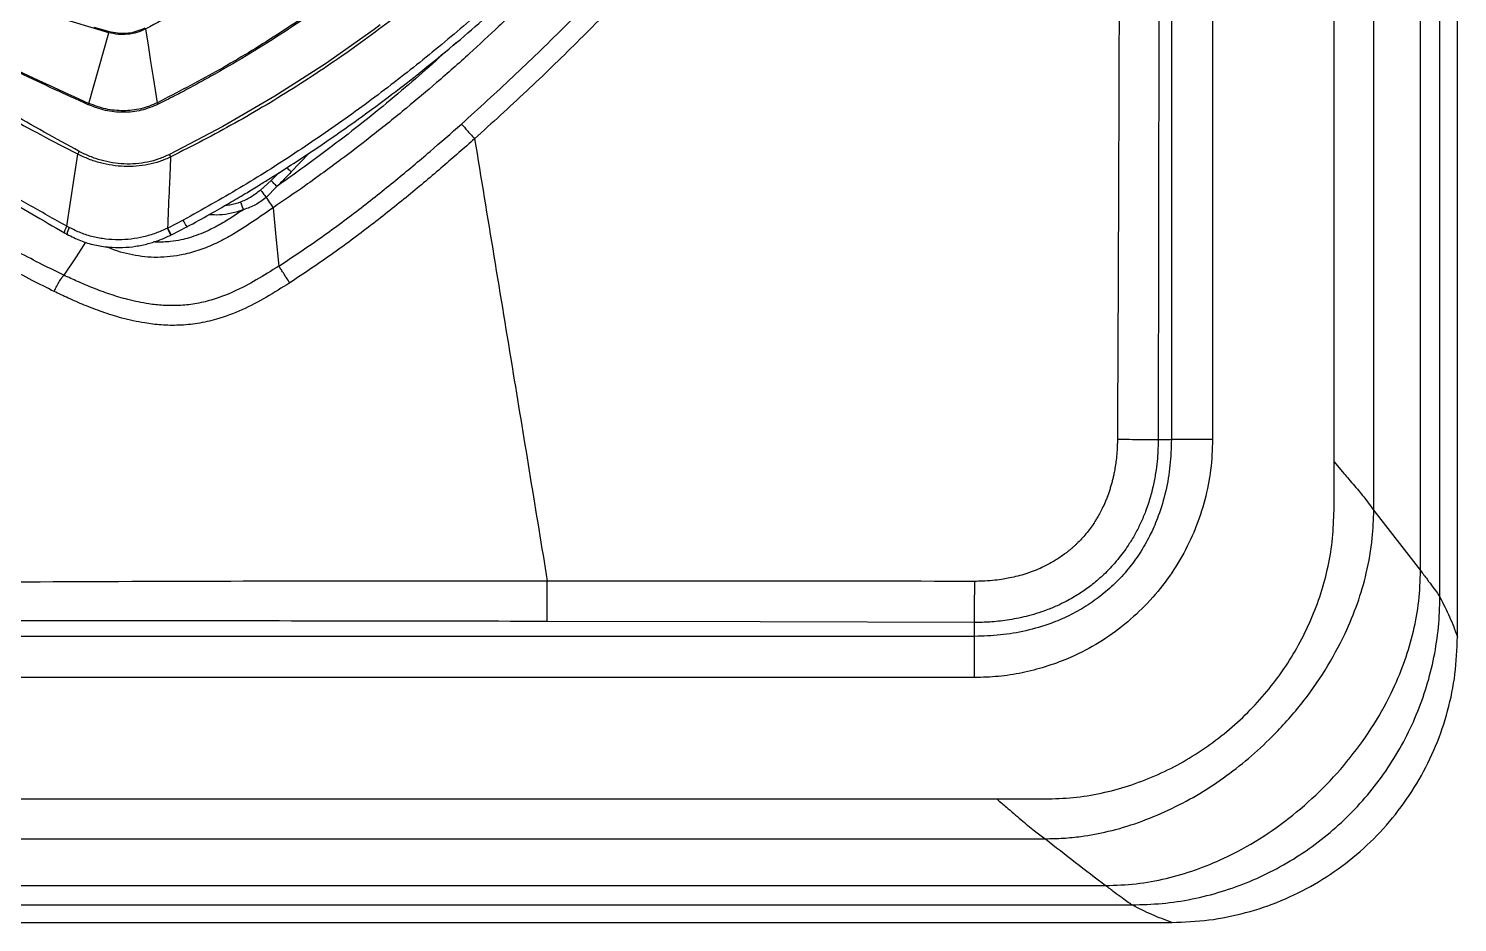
# Model space of a CAD drawing. Extents: x 832 to 912, y 781 to 934.
# Drawn here: x 896.81 to 911.81, y 797.09 to 806.48 of the extents above; entities that cross this region are included whole.
import ezdxf

# ---------------------------------------------------------------- set-up
doc = ezdxf.new("R2010")
doc.units = 0
doc.header["$MEASUREMENT"] = 0
doc.layers.add('1', color=4, linetype='Continuous')

# ---------------------------------------------------------------- blocks, each defined once
blk = doc.blocks.new('2026 SOVEREIGN HL')
at = {"layer": '1', "color": 4, "linetype": 'Continuous', "lineweight": 25}
for p, q in [((80.084, 3), (80.084, 90.187)), ((60.715, 0), (77.084, 0))]:
    blk.add_line(p, q, dxfattribs=at)
at = {"layer": '1', "color": 3, "linetype": 'Continuous', "lineweight": 25}
for p, q in [((79.9, 3.417), (79.9, 89.77)), ((79.696, 3.694), (79.696, 89.493)), ((79.206, 4.327), (79.206, 88.86)), ((78.788, 4.836), (78.788, 88.352)), ((77.08, 39.958), (77.08, 5.071)), ((77.513, 39.974), (77.513, 5.071)), ((65.923, 9.343), (65.368, 9.508)), ((76.949, 9.524), (76.942, 5.071)), ((65.908, 9.359), (65.771, 9.396)), ((65.915, 9.357), (65.908, 9.359)), ((65.923, 9.343), (65.908, 9.359)), ((65.947, 9.35), (65.915, 9.357)), ((66.168, 9.343), (66.13, 9.337)), ((66.177, 9.345), (66.168, 9.343)), ((66.29, 9.385), (66.177, 9.345)), ((66.303, 9.391), (66.29, 9.385)), ((66.312, 9.383), (66.29, 9.385)), ((66.443, 8.592), (66.435, 8.608)), ((65.482, 7.312), (65.597, 8.067)), ((65.597, 8.067), (65.613, 8.097)), ((66.575, 8.039), (66.562, 8.065)), ((68.023, 8.076), (67.839, 7.881)), ((67.515, 7.691), (67.629, 7.791)), ((67.688, 7.728), (67.575, 7.614)), ((66.705, 7.374), (66.543, 7.291)), ((65.459, 7.242), (65.484, 7.227)), ((65.508, 7.298), (65.482, 7.312)), ((66.58, 7.22), (66.744, 7.304)), ((76.942, 5.071), (77.08, 5.071)), ((78.788, 4.329), (78.788, 4.836)), ((78.788, 4.836), (78.891, 4.714)), ((79.112, 4.454), (79.206, 4.327)), ((79.206, 4.327), (79.696, 3.694)), ((75.013, 3.004), (62.025, 3.004)), ((75.013, 3.004), (75.013, 3.149)), ((75.013, 2.571), (62.025, 2.571)), ((62.027, 1.296), (75.248, 1.296)), ((75.248, 1.296), (75.754, 1.296)), ((61.423, 0.878), (75.757, 0.878)), ((61.504, 0.387), (76.389, 0.387)), ((61.46, 0.184), (76.667, 0.184))]:
    blk.add_line(p, q, dxfattribs=at)
at = {"layer": '1', "color": 3, "linetype": 'Continuous', "lineweight": 25, "flags": 128}
for points in [[(68.774, 9.424), (68.71, 9.376), (68.199, 9.015), (67.668, 8.675), (67.122, 8.358), (66.562, 8.065)], [(65.714, 8.601), (65.819, 8.972), (65.923, 9.343)], [(66.435, 8.608), (66.393, 8.871), (66.366, 9.042), (66.339, 9.212), (66.312, 9.383)], [(67.649, 7.505), (67.678, 7.198), (67.708, 6.892)], [(66.744, 7.306), (66.745, 7.304), (66.744, 7.305), (66.741, 7.31), (66.736, 7.318), (66.73, 7.329), (66.723, 7.342), (66.714, 7.358), (66.705, 7.374)], [(66.575, 7.22), (66.575, 7.217), (66.575, 7.218)], [(65.68, 7.144), (65.579, 6.99), (65.452, 6.796)], [(75.013, 3.149), (72.763, 3.155), (70.525, 3.161)]]:
    blk.add_lwpolyline(points, dxfattribs=at)
at = {"layer": '1', "color": 3, "linetype": 'Continuous', "lineweight": 25}
for centre, radius, start, end in [((65.615, 7.221), 0.131, 144.4272, 177.3582), ((67.697, 7.844), 1.285, 205.5954, 209.1889)]:
    blk.add_arc(centre, radius, start, end, dxfattribs=at)
for points, knots in [([(70.74, 13.423), (70.599, 13.214), (70.318, 12.794), (69.847, 12.2), (69.341, 11.635), (68.799, 11.105), (68.221, 10.613), (67.612, 10.162), (66.977, 9.746), (66.534, 9.504), (66.312, 9.383)], [0, 0, 0, 0, 0.1250008, 0.2500011, 0.3750032, 0.4999972, 0.6249912, 0.7499939, 0.8749964, 1, 1, 1, 1]), ([(71.498, 13.23), (71.373, 13.034), (71.123, 12.643), (70.71, 12.081), (70.269, 11.543), (69.801, 11.03), (69.304, 10.549), (68.78, 10.099), (68.228, 9.679), (67.651, 9.29), (67.054, 8.928), (66.641, 8.715), (66.435, 8.608)], [0, 0, 0, 0, 0.100345, 0.20059, 0.300906, 0.400756, 0.500092, 0.599382, 0.699069, 0.799349, 0.899659, 1, 1, 1, 1]), ([(71.512, 13.221), (71.503, 13.207), (71.481, 13.171), (71.439, 13.106), (71.391, 13.03), (71.344, 12.955), (71.303, 12.892), (71.263, 12.832), (71.223, 12.772), (71.149, 12.664), (71.042, 12.511), (70.863, 12.264), (70.64, 11.971), (70.35, 11.617), (70.031, 11.255), (69.679, 10.889), (69.281, 10.51), (68.828, 10.119), (68.315, 9.724), (67.839, 9.395), (67.411, 9.125), (67.136, 8.964), (66.954, 8.862), (66.869, 8.815), (66.783, 8.768), (66.7, 8.724), (66.614, 8.679), (66.529, 8.636), (66.47, 8.606), (66.443, 8.592)], [0, 0, 0, 0, 0.007015, 0.018363, 0.033423, 0.04585, 0.056436, 0.065972, 0.076734, 0.087612, 0.122549, 0.157338, 0.219068, 0.281467, 0.354683, 0.427219, 0.500115, 0.591822, 0.685047, 0.779145, 0.840884, 0.903128, 0.916964, 0.930722, 0.945004, 0.958992, 0.971501, 0.986828, 1, 1, 1, 1]), ([(72.076, 13.081), (71.941, 12.867), (71.67, 12.44), (71.225, 11.825), (70.749, 11.236), (70.241, 10.678), (69.704, 10.151), (69.133, 9.659), (68.531, 9.201), (67.902, 8.778), (67.251, 8.386), (66.801, 8.155), (66.575, 8.039)], [0, 0, 0, 0, 0.100262, 0.200594, 0.300842, 0.400493, 0.499762, 0.599107, 0.699009, 0.799378, 0.89967, 1, 1, 1, 1]), ([(72.699, 12.84), (72.543, 12.616), (72.233, 12.167), (71.726, 11.524), (71.19, 10.905), (70.625, 10.312), (70.066, 9.778), (69.519, 9.298), (68.99, 8.869), (68.443, 8.46), (67.88, 8.074), (67.302, 7.708), (66.904, 7.486), (66.705, 7.374)], [0, 0, 0, 0, 0.1000688, 0.1999125, 0.299747, 0.3997862, 0.4998265, 0.5830233, 0.6662203, 0.7495516, 0.8330446, 0.9165067, 1, 1, 1, 1]), ([(66.744, 7.304), (66.824, 7.348), (66.973, 7.429), (67.176, 7.546), (67.344, 7.646), (67.481, 7.729), (67.705, 7.868), (68.139, 8.147), (68.751, 8.578), (69.422, 9.104), (70.012, 9.613), (70.549, 10.119), (71.036, 10.616), (71.415, 11.036), (71.697, 11.367), (71.883, 11.594), (72.025, 11.774), (72.135, 11.915), (72.226, 12.034), (72.336, 12.181), (72.465, 12.358), (72.612, 12.566), (72.714, 12.716), (72.768, 12.796)], [0, 0, 0, 0, 0.0332022, 0.0616214, 0.0854568, 0.1046896, 0.1201128, 0.181265, 0.29293, 0.3925487, 0.4921817, 0.5767546, 0.661373, 0.7459153, 0.7831098, 0.819609, 0.8528305, 0.8667665, 0.8848982, 0.9072637, 0.9338682, 0.9647159, 1, 1, 1, 1]), ([(72.583, 12.423), (72.535, 12.353), (72.434, 12.205), (72.272, 11.979), (72.106, 11.753), (71.937, 11.531), (71.765, 11.311), (71.591, 11.097), (71.414, 10.885), (71.233, 10.675), (71.037, 10.453), (70.823, 10.221), (70.593, 9.978), (70.324, 9.705), (70.029, 9.418), (69.702, 9.114), (69.378, 8.827), (69.037, 8.54), (68.702, 8.27), (68.348, 7.999), (68.002, 7.746), (67.762, 7.582), (67.649, 7.505)], [0, 0, 0, 0, 0.036734, 0.076419, 0.119089, 0.156739, 0.19611, 0.238364, 0.274817, 0.31441, 0.356727, 0.401777, 0.449563, 0.500076, 0.565661, 0.625525, 0.691376, 0.750725, 0.816479, 0.875549, 0.941413, 1, 1, 1, 1]), ([(62.163, 10.397), (62.206, 10.374), (62.293, 10.328), (62.44, 10.251), (62.602, 10.167), (62.782, 10.074), (62.978, 9.969), (63.194, 9.855), (63.419, 9.733), (63.703, 9.583), (64.047, 9.404), (64.453, 9.198), (64.867, 8.994), (65.287, 8.794), (65.572, 8.665), (65.714, 8.601)], [0, 0, 0, 0, 0.0625608, 0.1250948, 0.1873824, 0.2497888, 0.3127535, 0.3763098, 0.4391245, 0.5016071, 0.6016993, 0.7016111, 0.8011801, 0.9006686, 1, 1, 1, 1]), ([(65.707, 8.587), (65.589, 8.64), (65.347, 8.75), (64.993, 8.917), (64.635, 9.091), (64.288, 9.265), (63.951, 9.437), (63.69, 9.574), (63.496, 9.676), (63.363, 9.747), (63.234, 9.816), (63.11, 9.883), (62.991, 9.946), (62.879, 10.007), (62.773, 10.065), (62.673, 10.12), (62.584, 10.168), (62.507, 10.209), (62.435, 10.249), (62.367, 10.286), (62.295, 10.325), (62.225, 10.359), (62.182, 10.385), (62.163, 10.396)], [0, 0, 0, 0, 0.082249, 0.168725, 0.250938, 0.337838, 0.421226, 0.501438, 0.538138, 0.573956, 0.608922, 0.645818, 0.681064, 0.714276, 0.751294, 0.786327, 0.81865, 0.848238, 0.87506, 0.90615, 0.934321, 0.970126, 1, 1, 1, 1]), ([(71.703, 10.449), (71.647, 10.387), (71.538, 10.266), (71.376, 10.093), (71.223, 9.931), (71.078, 9.78), (70.941, 9.639), (70.813, 9.51), (70.558, 9.255), (70.168, 8.876), (69.807, 8.548), (69.626, 8.384)], [0, 0, 0, 0, 0.08559, 0.166468, 0.242644, 0.314124, 0.380911, 0.443006, 0.500408, 0.750196, 1, 1, 1, 1]), ([(65.597, 8.067), (65.47, 8.132), (65.216, 8.265), (64.839, 8.468), (64.465, 8.673), (64.098, 8.88), (63.739, 9.089), (63.419, 9.279), (63.14, 9.448), (62.903, 9.593), (62.684, 9.729), (62.485, 9.852), (62.308, 9.963), (62.152, 10.062), (62.013, 10.152), (61.933, 10.205), (61.893, 10.232)], [0, 0, 0, 0, 0.082589, 0.165416, 0.24837, 0.331192, 0.414034, 0.497446, 0.560621, 0.623393, 0.686188, 0.749611, 0.812567, 0.875073, 0.937549, 1, 1, 1, 1]), ([(65.613, 8.097), (65.49, 8.164), (65.244, 8.298), (64.879, 8.507), (64.519, 8.719), (64.165, 8.934), (63.817, 9.149), (63.506, 9.344), (63.232, 9.517), (62.997, 9.664), (62.777, 9.801), (62.576, 9.923), (62.395, 10.03), (62.235, 10.124), (62.091, 10.205), (62.008, 10.254), (61.966, 10.278)], [0, 0, 0, 0, 0.082411, 0.164951, 0.247638, 0.330248, 0.412935, 0.496232, 0.559503, 0.622548, 0.685579, 0.749219, 0.81255, 0.875197, 0.937632, 1, 1, 1, 1]), ([(71.856, 10.308), (71.691, 10.129), (71.358, 9.766), (70.841, 9.241), (70.311, 8.725), (69.946, 8.395), (69.764, 8.229)], [0, 0, 0, 0, 0.248309, 0.50004, 0.749931, 1, 1, 1, 1]), ([(65.482, 7.312), (65.347, 7.387), (65.076, 7.538), (64.68, 7.763), (64.292, 7.988), (63.917, 8.213), (63.554, 8.44), (63.206, 8.669), (62.876, 8.898), (62.568, 9.125), (62.311, 9.329), (62.098, 9.509), (61.925, 9.666), (61.769, 9.819), (61.683, 9.911), (61.641, 9.957)], [0, 0, 0, 0, 0.0833889, 0.1665456, 0.2492666, 0.3318627, 0.4146546, 0.498053, 0.5819116, 0.6657286, 0.7489375, 0.811246, 0.8737596, 0.9368686, 1, 1, 1, 1]), ([(61.661, 9.887), (61.704, 9.843), (61.79, 9.754), (61.944, 9.609), (62.107, 9.465), (62.271, 9.327), (62.433, 9.197), (62.597, 9.069), (62.761, 8.947), (62.92, 8.83), (63.07, 8.724), (63.216, 8.623), (63.38, 8.511), (63.565, 8.388), (63.771, 8.254), (63.988, 8.116), (64.224, 7.97), (64.488, 7.809), (64.788, 7.63), (65.114, 7.439), (65.344, 7.308), (65.459, 7.241)], [0, 0, 0, 0, 0.062571, 0.126488, 0.185383, 0.239622, 0.289432, 0.334927, 0.383866, 0.426381, 0.463258, 0.499935, 0.537242, 0.584649, 0.632982, 0.682306, 0.733894, 0.791747, 0.856308, 0.927788, 1, 1, 1, 1]), ([(76.531, 9.525), (76.529, 8.783), (76.526, 8.001), (76.522, 6.888), (76.519, 6.146), (76.515, 5.444), (76.514, 5.073)], [0, 0, 0, 0, 0.499905, 0.526972, 0.749949, 1, 1, 1, 1]), ([(66.312, 9.383), (66.281, 9.369), (66.22, 9.341), (66.121, 9.323), (66.02, 9.322), (65.955, 9.336), (65.923, 9.343)], [0, 0, 0, 0, 0.24997, 0.499967, 0.749982, 1, 1, 1, 1]), ([(66.13, 9.337), (66.099, 9.335), (66.038, 9.332), (65.978, 9.344), (65.947, 9.35)], [0, 0, 0, 0, 0.498158, 1, 1, 1, 1]), ([(69.571, 9.24), (69.381, 9.07), (68.986, 8.716), (68.358, 8.211), (67.911, 7.888), (67.688, 7.728)], [0, 0, 0, 0, 0.316226, 0.658605, 1, 1, 1, 1]), ([(65.707, 8.587), (65.708, 8.589), (65.711, 8.594), (65.713, 8.599), (65.714, 8.601)], [0, 0, 0, 0, 0.5000145, 1, 1, 1, 1]), ([(66.443, 8.592), (66.384, 8.568), (66.267, 8.519), (66.076, 8.501), (65.885, 8.519), (65.767, 8.564), (65.707, 8.587)], [0, 0, 0, 0, 0.249093, 0.498767, 0.748344, 1, 1, 1, 1]), ([(66.435, 8.608), (66.378, 8.584), (66.263, 8.536), (66.076, 8.517), (65.889, 8.535), (65.772, 8.579), (65.714, 8.601)], [0, 0, 0, 0, 0.248316, 0.497926, 0.747764, 1, 1, 1, 1]), ([(67.708, 6.892), (67.852, 6.987), (68.138, 7.177), (68.545, 7.481), (68.931, 7.787), (69.29, 8.088), (69.516, 8.287), (69.626, 8.384)], [0, 0, 0, 0, 0.212765, 0.423202, 0.627134, 0.819693, 1, 1, 1, 1]), ([(69.626, 8.384), (69.633, 8.376), (69.648, 8.36), (69.681, 8.322), (69.721, 8.278), (69.75, 8.246), (69.764, 8.229)], [0, 0, 0, 0, 0.249999, 0.500004, 0.749997, 1, 1, 1, 1]), ([(69.764, 8.229), (69.654, 8.132), (69.425, 7.93), (69.063, 7.626), (68.673, 7.316), (68.259, 7.006), (67.969, 6.813), (67.823, 6.716)], [0, 0, 0, 0, 0.179494, 0.3715, 0.575246, 0.786065, 1, 1, 1, 1]), ([(69.764, 8.229), (69.899, 7.407), (70.154, 5.859), (70.408, 4.31), (70.527, 3.584)], [0, 0, 0, 0, 0.5311514, 1, 1, 1, 1]), ([(66.575, 8.039), (66.537, 8.022), (66.459, 7.988), (66.336, 7.956), (66.21, 7.938), (66.083, 7.936), (65.957, 7.948), (65.834, 7.974), (65.712, 8.013), (65.636, 8.049), (65.597, 8.067)], [0, 0, 0, 0, 0.1252462, 0.2498894, 0.3750578, 0.4994464, 0.6244393, 0.7490056, 0.8735634, 1, 1, 1, 1]), ([(66.562, 8.065), (66.525, 8.048), (66.45, 8.014), (66.33, 7.982), (66.208, 7.964), (66.084, 7.962), (65.961, 7.975), (65.841, 8.002), (65.724, 8.041), (65.65, 8.078), (65.613, 8.097)], [0, 0, 0, 0, 0.124909, 0.249364, 0.374617, 0.499195, 0.624504, 0.749327, 0.874058, 1, 1, 1, 1]), ([(66.543, 7.291), (66.548, 7.416), (66.554, 7.541), (66.559, 7.671), (66.56, 7.687), (66.563, 7.749), (66.568, 7.869), (66.573, 7.977), (66.575, 8.039)], [0, 0, 0, 0, 0.500044, 0.502112, 0.51916, 0.567196, 0.750022, 1, 1, 1, 1]), ([(67.629, 7.791), (67.653, 7.816), (67.681, 7.843), (67.709, 7.872), (67.712, 7.875)], [0, 0, 0, 0, 0.889613, 1, 1, 1, 1]), ([(67.839, 7.881), (67.814, 7.855), (67.765, 7.803), (67.714, 7.753), (67.688, 7.728)], [0, 0, 0, 0, 0.4995165, 1, 1, 1, 1]), ([(67.839, 7.881), (67.834, 7.886), (67.822, 7.896), (67.806, 7.912), (67.796, 7.922), (67.792, 7.927)], [0, 0, 0, 0, 0.345624, 0.691217, 1, 1, 1, 1]), ([(65.452, 6.796), (65.377, 6.833), (65.218, 6.91), (64.967, 7.041), (64.689, 7.19), (64.384, 7.357), (64.056, 7.538), (63.833, 7.662), (63.718, 7.727)], [0, 0, 0, 0, 0.1254604, 0.2654274, 0.4265945, 0.6034975, 0.7950152, 1, 1, 1, 1]), ([(67.304, 7.564), (67.34, 7.58), (67.415, 7.615), (67.481, 7.665), (67.515, 7.691)], [0, 0, 0, 0, 0.480916, 1, 1, 1, 1]), ([(67.515, 7.691), (67.52, 7.686), (67.528, 7.674), (67.544, 7.654), (67.56, 7.633), (67.57, 7.62), (67.575, 7.614)], [0, 0, 0, 0, 0.250011, 0.499999, 0.75, 1, 1, 1, 1]), ([(67.688, 7.728), (67.683, 7.733), (67.672, 7.744), (67.656, 7.761), (67.641, 7.777), (67.633, 7.787), (67.629, 7.791)], [0, 0, 0, 0, 0.249986, 0.499993, 0.749993, 1, 1, 1, 1]), ([(65.348, 6.626), (65.271, 6.665), (65.109, 6.745), (64.853, 6.882), (64.572, 7.038), (64.264, 7.212), (63.932, 7.401), (63.707, 7.533), (63.591, 7.601)], [0, 0, 0, 0, 0.126817, 0.26726, 0.428225, 0.60449, 0.795303, 1, 1, 1, 1]), ([(67.649, 7.505), (67.577, 7.455), (67.432, 7.355), (67.234, 7.226), (67.048, 7.128), (66.879, 7.058), (66.718, 7.013), (66.569, 6.989), (66.434, 6.981), (66.301, 6.988), (66.13, 7.015), (65.994, 7.052), (65.91, 7.091), (65.901, 7.095)], [0, 0, 0, 0, 0.136963, 0.276442, 0.37136, 0.466971, 0.56278, 0.634325, 0.705472, 0.776065, 0.845926, 0.98331, 1, 1, 1, 1]), ([(67.304, 7.564), (67.267, 7.551), (67.214, 7.532), (67.158, 7.528), (67.14, 7.526)], [0, 0, 0, 0, 0.687466, 1, 1, 1, 1]), ([(67.304, 7.564), (67.307, 7.558), (67.312, 7.546), (67.32, 7.526), (67.328, 7.505), (67.334, 7.491), (67.336, 7.484)], [0, 0, 0, 0, 0.249984, 0.500008, 0.749976, 1, 1, 1, 1]), ([(67.575, 7.614), (67.539, 7.585), (67.467, 7.528), (67.38, 7.499), (67.336, 7.484)], [0, 0, 0, 0, 0.502024, 1, 1, 1, 1]), ([(67.575, 7.614), (67.591, 7.591), (67.621, 7.545), (67.64, 7.518), (67.649, 7.505)], [0, 0, 0, 0, 0.499998, 1, 1, 1, 1]), ([(67.336, 7.484), (67.295, 7.457), (67.214, 7.402), (67.09, 7.327), (66.973, 7.267), (66.865, 7.221), (66.773, 7.19), (66.674, 7.164), (66.584, 7.15), (66.499, 7.144), (66.44, 7.143), (66.405, 7.145), (66.392, 7.146)], [0, 0, 0, 0, 0.143814, 0.285895, 0.423797, 0.526306, 0.627102, 0.71082, 0.823556, 0.897137, 0.960837, 1, 1, 1, 1]), ([(67.336, 7.484), (67.295, 7.47), (67.214, 7.442), (67.09, 7.426), (67.01, 7.429), (66.972, 7.43)], [0, 0, 0, 0, 0.348665, 0.692335, 1, 1, 1, 1]), ([(65.459, 7.242), (65.459, 7.242), (65.458, 7.241), (65.457, 7.245), (65.458, 7.253), (65.461, 7.264), (65.467, 7.279), (65.474, 7.295), (65.479, 7.306), (65.482, 7.312)], [0, 0, 0, 0, 0.004945, 0.173752, 0.34679, 0.519809, 0.68863, 0.849573, 1, 1, 1, 1]), ([(65.484, 7.227), (65.531, 7.203), (65.623, 7.156), (65.772, 7.112), (65.92, 7.089), (66.065, 7.085), (66.204, 7.098), (66.335, 7.125), (66.46, 7.165), (66.537, 7.2), (66.575, 7.218)], [0, 0, 0, 0, 0.139849, 0.276111, 0.40739, 0.53491, 0.657126, 0.775152, 0.88998, 1, 1, 1, 1]), ([(66.538, 7.289), (66.498, 7.271), (66.416, 7.235), (66.289, 7.197), (66.158, 7.173), (66.025, 7.165), (65.891, 7.173), (65.758, 7.197), (65.629, 7.237), (65.548, 7.277), (65.508, 7.298)], [0, 0, 0, 0, 0.123734, 0.248317, 0.371825, 0.495797, 0.620903, 0.74611, 0.872829, 1, 1, 1, 1]), ([(66.543, 7.291), (66.542, 7.291), (66.54, 7.29), (66.539, 7.289), (66.538, 7.289)], [0, 0, 0, 0, 0.560125, 1, 1, 1, 1]), ([(66.579, 7.221), (66.579, 7.221), (66.579, 7.22), (66.577, 7.225), (66.572, 7.233), (66.566, 7.245), (66.557, 7.264), (66.548, 7.28), (66.543, 7.291)], [0, 0, 0, 0, 0.074805, 0.23169, 0.392003, 0.552303, 0.7092, 1, 1, 1, 1]), ([(65.348, 6.626), (65.358, 6.646), (65.377, 6.684), (65.406, 6.734), (65.432, 6.774), (65.445, 6.789), (65.452, 6.796)], [0, 0, 0, 0, 0.2500041, 0.5000003, 0.7499972, 1, 1, 1, 1]), ([(67.708, 6.892), (67.63, 6.842), (67.477, 6.745), (67.242, 6.621), (67.024, 6.538), (66.829, 6.493), (66.66, 6.475), (66.498, 6.477), (66.319, 6.496), (66.131, 6.536), (65.936, 6.594), (65.76, 6.66), (65.6, 6.727), (65.499, 6.774), (65.452, 6.796)], [0, 0, 0, 0, 0.114948, 0.225565, 0.329812, 0.403501, 0.473632, 0.541494, 0.605476, 0.698135, 0.781397, 0.86058, 0.933975, 1, 1, 1, 1]), ([(67.823, 6.716), (67.811, 6.734), (67.787, 6.771), (67.755, 6.821), (67.727, 6.864), (67.715, 6.882), (67.708, 6.892)], [0, 0, 0, 0, 0.250009, 0.499999, 0.749996, 1, 1, 1, 1]), ([(67.823, 6.716), (67.741, 6.665), (67.579, 6.562), (67.325, 6.428), (67.082, 6.336), (66.858, 6.286), (66.663, 6.267), (66.477, 6.271), (66.276, 6.295), (66.069, 6.341), (65.858, 6.407), (65.671, 6.479), (65.502, 6.553), (65.397, 6.603), (65.348, 6.626)], [0, 0, 0, 0, 0.108879, 0.21818, 0.325481, 0.403086, 0.477168, 0.548159, 0.614016, 0.707436, 0.789684, 0.866721, 0.937215, 1, 1, 1, 1]), ([(77.513, 5.071), (77.509, 4.964), (77.501, 4.751), (77.437, 4.436), (77.336, 4.13), (77.196, 3.839), (77.019, 3.567), (76.806, 3.319), (76.562, 3.099), (76.289, 2.912), (76.017, 2.775), (75.756, 2.68), (75.513, 2.618), (75.264, 2.578), (75.097, 2.573), (75.013, 2.571)], [0, 0, 0, 0, 0.0814409, 0.1630288, 0.2447892, 0.3269357, 0.4094793, 0.4923376, 0.575943, 0.6599224, 0.7444271, 0.8081132, 0.8719771, 0.9359567, 1, 1, 1, 1]), ([(77.08, 5.071), (77.077, 4.98), (77.072, 4.798), (77.026, 4.529), (76.955, 4.288), (76.866, 4.078), (76.765, 3.898), (76.646, 3.73), (76.508, 3.575), (76.354, 3.438), (76.186, 3.318), (76.005, 3.218), (75.795, 3.128), (75.555, 3.058), (75.285, 3.012), (75.104, 3.007), (75.013, 3.004)], [0, 0, 0, 0, 0.082877, 0.165867, 0.24903, 0.311575, 0.374282, 0.437117, 0.500007, 0.562892, 0.625715, 0.688407, 0.750948, 0.83412, 0.917119, 1, 1, 1, 1]), ([(76.942, 5.071), (76.941, 5.04), (76.94, 4.974), (76.934, 4.867), (76.92, 4.746), (76.896, 4.612), (76.861, 4.466), (76.815, 4.327), (76.762, 4.2), (76.705, 4.086), (76.631, 3.962), (76.533, 3.824), (76.43, 3.709), (76.343, 3.627), (76.284, 3.575), (76.224, 3.528), (76.166, 3.486), (76.108, 3.447), (76.044, 3.409), (75.969, 3.367), (75.875, 3.322), (75.737, 3.265), (75.562, 3.211), (75.362, 3.172), (75.181, 3.152), (75.066, 3.15), (75.013, 3.149)], [0, 0, 0, 0, 0.029869, 0.064963, 0.104995, 0.149679, 0.198745, 0.251974, 0.29367, 0.333885, 0.376392, 0.435616, 0.500113, 0.527078, 0.552913, 0.577644, 0.601285, 0.62385, 0.646052, 0.674059, 0.708036, 0.748227, 0.821111, 0.887708, 0.94754, 1, 1, 1, 1]), ([(76.514, 5.073), (76.513, 5.056), (76.513, 5.01), (76.509, 4.938), (76.501, 4.86), (76.491, 4.789), (76.481, 4.73), (76.471, 4.68), (76.46, 4.637), (76.449, 4.594), (76.436, 4.552), (76.423, 4.51), (76.411, 4.478), (76.398, 4.445), (76.381, 4.404), (76.356, 4.349), (76.327, 4.293), (76.301, 4.248), (76.26, 4.181), (76.197, 4.093), (76.127, 4.015), (76.079, 3.969), (76.059, 3.95), (76.038, 3.931), (76.016, 3.913), (75.998, 3.898), (75.979, 3.883), (75.936, 3.851), (75.871, 3.806), (75.783, 3.757), (75.702, 3.717), (75.617, 3.683), (75.532, 3.654), (75.447, 3.631), (75.369, 3.614), (75.289, 3.6), (75.198, 3.589), (75.104, 3.582), (75.041, 3.582), (75.015, 3.581)], [0, 0, 0, 0, 0.021976, 0.056808, 0.0918, 0.120362, 0.147553, 0.166376, 0.185085, 0.203681, 0.222167, 0.240546, 0.258821, 0.265487, 0.284648, 0.315101, 0.342155, 0.363637, 0.380936, 0.440807, 0.500311, 0.512203, 0.524099, 0.535999, 0.547908, 0.559826, 0.565805, 0.577749, 0.627433, 0.665961, 0.704021, 0.741645, 0.780822, 0.817614, 0.851947, 0.881399, 0.920802, 0.966777, 1, 1, 1, 1]), ([(76.514, 5.073), (76.557, 5.073), (76.643, 5.073), (76.763, 5.072), (76.868, 5.071), (76.917, 5.071), (76.942, 5.071)], [0, 0, 0, 0, 0.250004, 0.5, 0.750001, 1, 1, 1, 1]), ([(77.513, 5.071), (77.469, 5.071), (77.382, 5.071), (77.26, 5.071), (77.154, 5.071), (77.104, 5.071), (77.08, 5.071)], [0, 0, 0, 0, 0.250002, 0.5, 0.749999, 1, 1, 1, 1]), ([(78.891, 4.714), (78.908, 4.695), (78.945, 4.652), (79.003, 4.585), (79.06, 4.518), (79.095, 4.474), (79.112, 4.454)], [0, 0, 0, 0, 0.221779, 0.498021, 0.769319, 1, 1, 1, 1]), ([(78.545, 3.177), (78.582, 3.269), (78.656, 3.452), (78.73, 3.74), (78.779, 4.033), (78.785, 4.231), (78.788, 4.329)], [0, 0, 0, 0, 0.250741, 0.499653, 0.750754, 1, 1, 1, 1]), ([(78.905, 3.035), (78.951, 3.139), (79.04, 3.345), (79.136, 3.68), (79.195, 4.008), (79.202, 4.23), (79.206, 4.327)], [0, 0, 0, 0, 0.25453, 0.50301, 0.781793, 1, 1, 1, 1]), ([(76.39, 0.387), (76.497, 0.39), (76.711, 0.398), (77.027, 0.457), (77.335, 0.547), (77.665, 0.682), (78.01, 0.871), (78.359, 1.12), (78.678, 1.406), (78.964, 1.725), (79.212, 2.074), (79.401, 2.419), (79.537, 2.749), (79.627, 3.057), (79.686, 3.373), (79.693, 3.587), (79.697, 3.694)], [0, 0, 0, 0, 0.062475, 0.124954, 0.187464, 0.249979, 0.333314, 0.416653, 0.5, 0.583347, 0.666685, 0.750021, 0.812536, 0.875047, 0.937524, 1, 1, 1, 1]), ([(79.697, 3.694), (79.721, 3.663), (79.767, 3.601), (79.828, 3.52), (79.879, 3.45), (79.893, 3.428), (79.9, 3.417)], [0, 0, 0, 0, 0.250444, 0.500722, 0.750681, 1, 1, 1, 1]), ([(70.527, 3.584), (69.164, 3.584), (66.336, 3.584), (63.509, 3.565), (62.044, 3.555)], [0, 0, 0, 0, 0.482028, 1, 1, 1, 1]), ([(70.525, 3.161), (70.526, 3.185), (70.526, 3.233), (70.527, 3.337), (70.527, 3.456), (70.527, 3.542), (70.527, 3.584)], [0, 0, 0, 0, 0.250002, 0.5, 0.749998, 1, 1, 1, 1]), ([(75.015, 3.581), (74.265, 3.582), (72.769, 3.584), (71.274, 3.584), (70.527, 3.584)], [0, 0, 0, 0, 0.5011757, 1, 1, 1, 1]), ([(75.013, 3.149), (75.013, 3.174), (75.014, 3.223), (75.014, 3.329), (75.015, 3.451), (75.015, 3.538), (75.015, 3.581)], [0, 0, 0, 0, 0.249999, 0.499999, 0.749993, 1, 1, 1, 1]), ([(76.667, 0.184), (76.772, 0.187), (76.984, 0.193), (77.298, 0.241), (77.606, 0.319), (77.905, 0.426), (78.192, 0.562), (78.464, 0.726), (78.719, 0.916), (78.955, 1.129), (79.168, 1.364), (79.357, 1.619), (79.521, 1.892), (79.657, 2.178), (79.765, 2.477), (79.842, 2.785), (79.891, 3.1), (79.897, 3.311), (79.9, 3.417)], [0, 0, 0, 0, 0.0625, 0.125, 0.1875, 0.25, 0.3125, 0.375, 0.4375, 0.5, 0.5625, 0.625001, 0.687501, 0.750001, 0.812501, 0.875001, 0.9375, 1, 1, 1, 1]), ([(79.9, 3.417), (79.935, 3.347), (80.006, 3.208), (80.058, 3.069), (80.084, 3)], [0, 0, 0, 0, 0.500001, 1, 1, 1, 1]), ([(70.525, 3.161), (69.163, 3.163), (66.336, 3.168), (63.509, 3.168), (62.045, 3.168)], [0, 0, 0, 0, 0.482077, 1, 1, 1, 1]), ([(77.425, 1.825), (77.505, 1.883), (77.666, 2), (77.885, 2.202), (78.086, 2.422), (78.264, 2.659), (78.421, 2.91), (78.504, 3.088), (78.545, 3.177)], [0, 0, 0, 0, 0.167429, 0.335255, 0.502305, 0.668851, 0.834781, 1, 1, 1, 1]), ([(75.013, 2.571), (75.013, 2.615), (75.013, 2.702), (75.013, 2.823), (75.013, 2.93), (75.013, 2.979), (75.013, 3.004)], [0, 0, 0, 0, 0.249999, 0.5, 0.75, 1, 1, 1, 1]), ([(77.048, 1.178), (77.148, 1.228), (77.348, 1.329), (77.628, 1.513), (77.894, 1.719), (78.169, 1.974), (78.444, 2.281), (78.705, 2.643), (78.839, 2.905), (78.905, 3.035)], [0, 0, 0, 0, 0.124845, 0.250749, 0.3752, 0.501251, 0.670734, 0.836243, 1, 1, 1, 1]), ([(76.907, 1.538), (76.996, 1.58), (77.176, 1.663), (77.342, 1.771), (77.425, 1.825)], [0, 0, 0, 0, 0.49845, 1, 1, 1, 1]), ([(75.754, 1.296), (75.853, 1.299), (76.051, 1.305), (76.344, 1.354), (76.632, 1.428), (76.815, 1.502), (76.907, 1.538)], [0, 0, 0, 0, 0.249683, 0.501011, 0.750549, 1, 1, 1, 1]), ([(75.248, 1.296), (75.282, 1.267), (75.367, 1.195), (75.451, 1.122), (75.502, 1.077)], [0, 0, 0, 0, 0.393136, 1, 1, 1, 1]), ([(75.502, 1.077), (75.549, 1.038), (75.633, 0.967), (75.719, 0.905), (75.757, 0.878)], [0, 0, 0, 0, 0.557507, 1, 1, 1, 1]), ([(75.757, 0.878), (75.82, 0.88), (75.945, 0.882), (76.166, 0.905), (76.431, 0.955), (76.74, 1.044), (76.944, 1.133), (77.048, 1.178)], [0, 0, 0, 0, 0.141147, 0.281105, 0.499337, 0.745978, 1, 1, 1, 1]), ([(75.757, 0.878), (75.862, 0.795), (76.073, 0.63), (76.284, 0.468), (76.39, 0.387)], [0, 0, 0, 0, 0.5, 1, 1, 1, 1]), ([(76.667, 0.184), (76.656, 0.19), (76.634, 0.204), (76.564, 0.255), (76.482, 0.316), (76.421, 0.363), (76.39, 0.387)], [0, 0, 0, 0, 0.249321, 0.499277, 0.749554, 1, 1, 1, 1]), ([(77.084, 0), (77.014, 0.026), (76.875, 0.077), (76.736, 0.148), (76.667, 0.184)], [0, 0, 0, 0, 0.499998, 1, 1, 1, 1])]:
    blk.add_open_spline(points, degree=3, knots=knots, dxfattribs=at)
at = {"layer": '1', "color": 4, "linetype": 'Continuous', "lineweight": 25}
blk.add_open_spline([(77.084, 0), (77.215, 0.005), (77.476, 0.015), (77.862, 0.095), (78.235, 0.22), (78.588, 0.395), (78.915, 0.613), (79.211, 0.873), (79.47, 1.168), (79.689, 1.496), (79.863, 1.849), (79.989, 2.221), (80.069, 2.607), (80.079, 2.869), (80.084, 3)], degree=3, knots=[0, 0, 0, 0, 0.083334, 0.166667, 0.25, 0.333333, 0.416667, 0.5, 0.583334, 0.666666, 0.75, 0.833334, 0.916666, 1, 1, 1, 1], dxfattribs=at)

msp = doc.modelspace()

# ---------------------------------------------------------------- block references
at = {"layer": '1'}
msp.add_blockref('2026 SOVEREIGN HL', (831.729, 797.095), dxfattribs=at)

doc.saveas('drawing.dxf')
